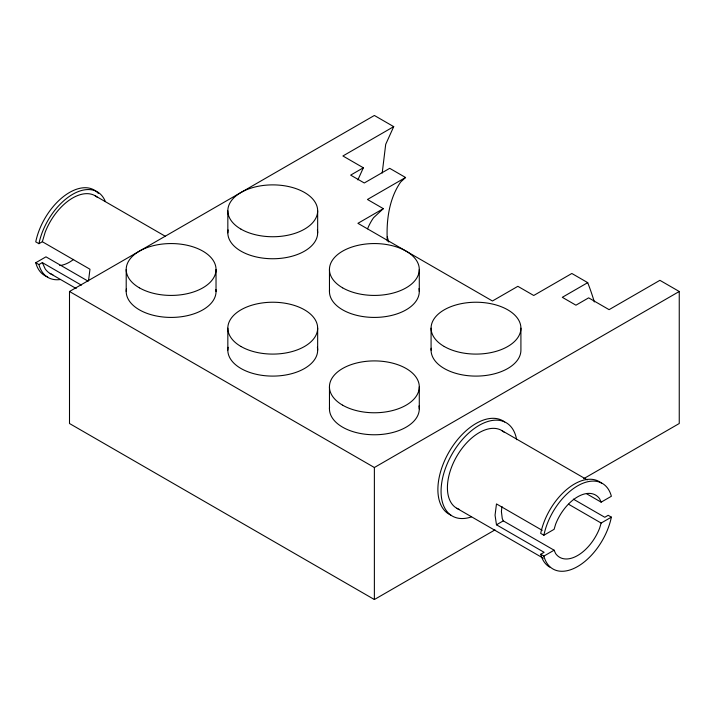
<?xml version="1.0" encoding="UTF-8"?>
<svg xmlns="http://www.w3.org/2000/svg" width="715" height="715" viewBox="0 0 715 715"><rect width="100%" height="100%" fill="white"/><g stroke="black" fill="none" stroke-linecap="round" stroke-linejoin="round"><path stroke-width="1.07" d="M88.553 280.495L89.974 269.233L42.337 241.724L38.923 243.69L35.75 241.858A49.407 28.52 -60 0 1 63.644 196.428A49.407 28.52 -60 0 1 98.366 193.434M501.948 506.461L501.403 511.52L502.27 518.607L503.289 520.869L554.107 550.201L555.618 553.553A35.929 20.744 -60 0 0 599.626 528.153L601.145 523.049L611.37 517.142L608.188 515.309L604.783 517.276L573.341 499.124M382.203 173.021L385.698 144.359L393.715 126.644L374.374 115.472L69.498 291.488L69.498 423.512L374.374 599.528L494.977 529.904M42.337 241.724L45.17 232.196A44.911 25.928 -60 0 1 97.499 197.447M357.866 179.912L363.354 167.784L342.905 155.977L393.715 126.644M363.354 167.784L350.654 175.121L364.284 182.986L389.693 168.32L405.566 177.49L400.686 182.003A143.724 82.976 60 0 0 387.324 241.116M405.566 177.49L367.456 199.485L383.329 208.655L373.579 217.691A125.76 72.608 60 0 0 367.573 228.782M47.708 276.928A49.407 28.52 -60 0 1 35.75 262.745L45.974 256.837L88.16 281.192M35.75 262.745L38.923 264.577L42.337 262.611L81.394 285.16M383.329 208.655L357.92 223.321L492.447 300.988L517.857 286.322L533.73 295.483L571.839 273.479L587.712 282.648A161.688 93.352 60 0 1 594.326 301.953M587.712 282.648L562.303 297.315L575.941 305.189L588.642 297.851L609.091 309.658L659.9 280.325L679.25 291.488L679.25 423.512L583.735 478.657M69.498 291.488L374.374 467.512L679.25 291.488M542.211 530.324L496.478 503.923L495.057 515.184L496.478 524.801L503.289 520.869M543.883 535.231L554.107 529.323L555.618 524.22A35.929 20.744 -60 0 1 599.626 498.811L601.145 502.162L611.37 496.264A49.407 28.52 -60 0 0 577.622 485.851A49.407 28.52 -60 0 0 543.883 535.231L540.701 533.39A49.407 28.52 -60 0 1 567.308 488.989A49.407 28.52 -60 0 1 601.762 483.429M549.746 567.138A49.407 28.52 -60 0 1 540.701 554.277L544.115 552.311L496.478 524.801M540.701 554.277L543.883 556.109L554.107 550.201M95.122 195.758L165.38 236.316M501.626 430.448L587.283 479.899M586.765 493.859L601.145 502.162M568.55 504.227L601.145 523.049M50.211 273.55L76.201 288.547M456.715 508.24L543.328 558.245M42.337 262.611L45.17 268.867A44.911 25.928 -60 0 0 52.865 274.757M387.244 236.871L388.781 242.054M520.913 328.158L520.913 350.162A44.911 25.928 0 0 1 474.322 376.081A44.911 25.928 0 0 1 431.208 348.232M431.082 328.158L431.082 350.162M419.285 269.492L419.285 291.488M419.285 386.833L419.285 408.837M374.374 467.512L374.374 599.528M329.463 269.492L329.463 291.488M329.463 386.833L329.463 408.837M317.657 210.818L317.657 232.822M317.657 328.158L317.657 350.162M227.835 210.818L227.835 232.822M227.835 328.158L227.835 350.162M216.028 269.492L216.028 291.488M126.206 269.492L126.206 291.488M38.923 243.69A49.407 28.52 -60 0 1 70.955 195.347A49.407 28.52 -60 0 1 105.364 201.576M60.373 279.511A49.407 28.52 -60 0 1 38.923 264.577M73.636 259.375A35.929 20.744 -60 0 1 59.774 265.533M215.912 289.557A44.911 25.928 0 0 1 170.277 317.415A44.911 25.928 0 0 1 126.492 288.592M317.38 229.917A44.911 25.928 0 0 1 272.746 258.75A44.911 25.928 0 0 1 228.112 229.917M317.38 347.267A44.911 25.928 0 0 1 272.746 376.099A44.911 25.928 0 0 1 228.112 347.267M418.999 288.592A44.911 25.928 0 0 1 375.214 317.415A44.911 25.928 0 0 1 329.579 289.557M471.239 516.972A53.893 31.12 -60 0 1 441.182 487.827A53.893 31.12 -60 0 1 477.173 426.551A53.893 31.12 -60 0 1 516.641 439.68M450.861 515.104A53.893 31.12 -60 0 1 449.047 451.952A53.893 31.12 -60 0 1 504.647 421.948M418.999 405.941A44.911 25.928 0 0 1 375.214 434.765A44.911 25.928 0 0 1 329.579 406.906M459.37 509.446A44.911 25.928 -60 0 1 456.715 456.385A44.911 25.928 -60 0 1 504.003 432.146M611.37 517.142A49.407 28.52 -60 0 1 577.622 566.521A49.407 28.52 -60 0 1 543.883 556.109M139.362 287.823A44.911 25.928 0 0 0 214.5 276.205A44.911 25.928 0 0 0 159.499 244.441A44.911 25.928 0 0 0 139.362 287.823M240.991 229.149A44.911 25.928 0 0 0 316.128 217.53A44.911 25.928 0 0 0 261.118 185.766A44.911 25.928 0 0 0 240.991 229.149M342.61 287.823A44.911 25.928 0 0 0 417.757 276.205A44.911 25.928 0 0 0 362.746 244.441A44.911 25.928 0 0 0 342.61 287.823M240.991 346.498A44.911 25.928 0 0 0 316.128 334.87A44.911 25.928 0 0 0 261.118 303.115A44.911 25.928 0 0 0 240.991 346.498M342.61 405.173A44.911 25.928 0 0 0 417.757 393.545A44.911 25.928 0 0 0 362.746 361.79A44.911 25.928 0 0 0 342.61 405.173M444.238 346.498A44.911 25.928 0 0 0 519.376 334.87A44.911 25.928 0 0 0 464.375 303.115A44.911 25.928 0 0 0 444.238 346.498"/></g></svg>
